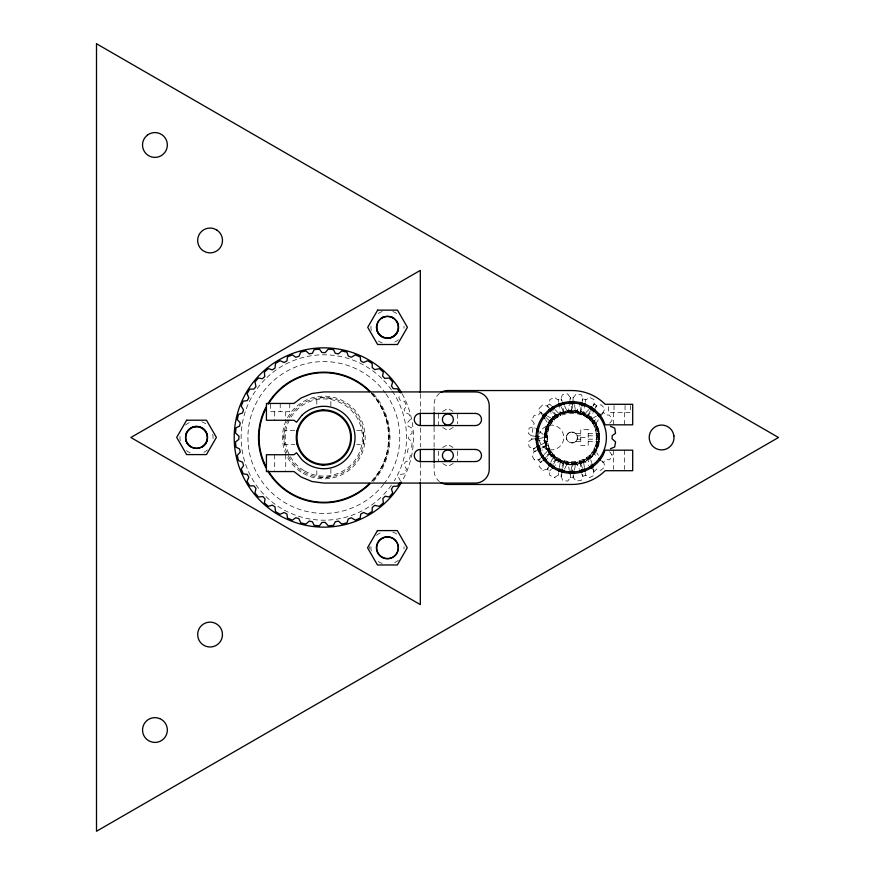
<?xml version="1.0" encoding="UTF-8"?>
<svg xmlns="http://www.w3.org/2000/svg" width="875" height="875" viewBox="0 0 875 875"><rect width="100%" height="100%" fill="white"/><g stroke="black" fill="none" stroke-linecap="round" stroke-linejoin="round"><path stroke-width="0.66" stroke-dasharray="4.38 3.28" d="M609.678 423.216L612.084 420.372L611.023 417.583L609.394 415.078L605.183 414.969L603.422 412.256L604.767 408.505L601.114 404.764L596.87 405.945L594.081 403.758L594.048 399.634L589.367 397.316L586.217 399.755L583.089 398.913L581.448 394.745L576.297 393.87L573.562 397.316L570.019 397.195L567.569 393.87L562.417 394.745L560.777 398.913L557.659 399.755L554.498 397.316L549.817 399.634L549.631 404.031L546.689 406.011L542.752 404.764L539.109 408.505L540.225 412.836L538.202 415.363L534.209 415.242L531.792 419.869L534.22 423.533L533.006 426.869L529.091 428.17L528.336 433.333L531.792 436.188L531.628 439.414L528.336 441.667L529.091 446.83L533.214 448.372L534.188 451.784L531.792 455.131L534.209 459.758L538.202 459.637L540.225 462.164L539.109 466.495L542.752 470.236L547.269 469.208L549.795 471.242L549.675 475.223L554.302 477.641L557.966 475.213L561.302 476.427L562.603 480.342L567.766 481.108L570.019 477.805L573.245 477.641L576.297 481.13L581.448 480.255L583.089 476.087L586.217 475.245L589.367 477.684L594.048 475.366L593.305 469M400.619 481.294L398.716 477.488L400.444 474.381L404.392 473.878L406.481 468.989L404.108 464.964L405.267 461.945L409.205 460.6L410.386 455.427L407.422 452.069L408.089 448.908L411.698 447.202L412.158 441.908L408.669 438.812L408.833 435.586L412.125 433.333L411.764 428.039L408.089 426.092L407.422 422.931L410.386 419.333L409.095 414.181L404.928 412.53L404.086 409.412L406.525 406.252L404.534 401.33L400.444 400.619L398.825 397.819L400.619 393.706M544.37 437.5C543.747 401.614 600.119 401.614 599.506 437.5C600.119 473.386 543.747 473.386 544.37 437.5L547.127 437.5C546.569 469.798 597.297 469.798 596.739 437.5C597.297 405.202 546.569 405.202 547.127 437.5L539.634 431.648M572.655 404.13L571.933 412.256C539.077 411.688 539.077 463.312 571.933 462.744C604.789 463.312 604.789 411.688 571.933 412.256L571.047 404.108M572.895 401.417L573.245 397.359L573.672 399.963M539.055 409.106L539.109 408.505M570.752 473.616L570.303 477.684L569.931 475.07M571.047 470.892L571.933 462.744L572.655 470.87M564.561 405.891L568.05 413L569.177 405.158M569.931 399.93L570.303 397.316L570.752 401.384M558.283 475.278L558.677 472.664M559.475 467.436L560.667 459.605L555.155 465.292M588.722 409.708L583.198 415.395L584.391 407.564M585.189 402.336L585.594 399.722M584.314 461.792C565.677 472.347 540.728 454.212 545.005 433.234C547.356 413.689 572.797 403.386 588.055 415.308M567.623 464.723L568.05 462L569.177 469.842M574.536 405.18L575.816 413L576.242 410.309M573.672 475.037L573.245 477.641L572.895 473.583M574.536 469.82L575.816 462L579.305 469.109M609.678 451.784L612.084 455.131L609.656 459.758L605.675 459.637L603.641 462.164L604.833 466.2L602.962 468.53L600.633 470.4L596.87 469.055L593.994 471.538L592.2 469.547M561.63 473.55L561.072 476.23L562.231 473.856M562.745 468.191L564.134 461.508L561.477 467.764M581.131 406.809L579.731 413.492L582.4 407.236M582.247 401.45L582.805 398.77L581.634 401.144M597.866 445.922C603.258 430.675 592.233 412.694 576.198 410.572M580.442 411.316L579.6 413.908M564.266 461.092L563.423 463.684L559.431 462.033L555.756 459.78L557.353 457.57M575.816 413L579.305 405.891M564.561 469.109L568.05 462M548.461 466.845L547.269 469.208L549.062 467.152M550.834 462.12L554.389 455.044L547.389 458.741M596.444 416.106L589.477 419.956L593.031 412.88M595.405 408.155L596.597 405.792L594.803 407.848M559.431 462.033L560.667 459.605M583.198 415.395L584.445 412.934M553.7 463.848L557.102 457.92L552.628 463.05M590.166 411.152L586.775 417.08L591.237 411.95M592.878 406.405L594.234 404.031L592.397 405.923M547.487 425.042C549.511 423.194 554.509 411.009 557.353 417.43M596.225 449.881L593.994 453.523L588.142 459.802M598.369 419.781L594.038 426.234L596.466 424.998M601.256 415.483L603.422 412.256L601.092 413.536M586.513 417.43L588.142 415.198L591.402 418.031L594.212 421.312L592.003 422.92M591.402 456.969C599.55 448.744 601.716 435.356 596.378 425.042M549.631 470.969L551.469 469.077M540.542 458.15L538.683 460.031L541.012 458.631M544.261 454.398L549.828 448.766L542.019 450.122M552.442 456.991L554.389 455.044M589.477 419.956L591.423 418.009M592.353 422.669L597.887 417.463M601.573 413.995L603.422 412.256M542.402 460.6L540.378 462.438L542.719 461.213M546.448 456.925L551.513 452.331L545.683 455.831M591.336 456.892C584.194 464.067 573.07 466.736 563.456 463.586M549.631 453.698L551.862 452.08M442.575 411.523L447.88 408.461L453.184 411.523M453.184 427.448L447.88 430.511L442.575 427.448M442.575 447.552L447.88 444.489L453.184 447.552M453.184 463.477L447.88 466.539L442.575 463.477M535.697 447.442L533.345 448.656L536.003 448.044M540.389 445.014L547.433 441.383L539.591 440.256M547.367 450.012L549.828 448.766M536.714 450.352L534.22 451.467L536.823 451.019M541.702 448.109L547.925 445.298L541.297 446.83M547.4 450.002L545.748 446.009L548.341 445.167M598.117 428.991L595.525 429.833M554.498 477.684L555.089 477.542M544.742 441.809L547.433 441.383M596.444 433.617L599.156 433.191M545.847 445.977L545.005 441.766M535.828 438.681L531.748 439.13L534.362 439.502M538.541 438.386L546.689 437.5L538.541 436.614M567.645 410.408L571.933 410.069M294.711 430.467L284.791 430.467L283.861 437.5L284.791 444.533L294.711 444.533M356.683 430.467L362.884 430.467L363.803 437.5L362.884 444.533L356.683 444.533M575.564 433.42L580.759 433.42M588.197 433.42L599.178 433.42M577.117 435.816L580.759 435.816M588.197 435.816L599.364 435.816M580.759 437.5L588.197 437.5M596.739 437.5L599.506 437.5M577.117 439.184L580.759 439.184M588.197 439.184L599.364 439.184M575.564 441.58L580.759 441.58M588.197 441.58L599.178 441.58M542.938 470.323L543.539 470.378M535.828 436.319L531.748 435.87L533.214 426.628L535.347 428.302M547.433 433.617L544.709 433.191L545.748 428.991L548.341 429.833M596.444 441.383L599.123 441.809M595.525 445.167L598.15 446.02M534.209 459.758L534.767 459.998M547.367 424.988L549.828 426.234L545.497 419.781M596.498 450.012L594.038 448.766L598.369 455.219M541.888 414.411L540.455 412.256L542.773 413.536M547.422 416.106L554.389 419.956L550.834 412.88M594.234 453.698L592.003 452.08M549.631 421.302L551.862 422.92M549.664 453.688L555.811 459.692M592.353 452.331L597.887 457.537M601.573 461.005L603.422 462.744L601.256 459.517M540.455 412.256L542.292 413.995M545.978 417.463L551.513 422.669M552.442 418.009L554.389 419.956M591.423 456.991L589.477 455.044L591.566 462.656M549.631 404.031L551.469 405.923M555.155 409.708L560.667 415.395L559.475 407.564M584.391 467.436L583.198 459.605L588.602 465.566M549.062 407.848L547.269 405.792L548.461 408.155M552.628 411.95L557.102 417.08L553.7 411.152M552.541 456.892L547.487 449.958M586.513 457.57L587.956 459.561M586.775 457.92L590.384 464.723M592.791 469.263L593.994 471.538M559.42 412.934L560.667 415.395M583.198 459.605L584.445 462.066M562.231 401.144L561.072 398.77L562.188 404.13M581.634 473.856L582.805 476.23L582.247 473.55M561.477 407.236L564.134 413.492L562.461 405.464M582.4 467.764L579.731 461.508L581.131 468.191M563.423 411.316L564.266 413.908M579.6 461.092L580.453 463.717M611.986 454.344L612.117 454.934M531.748 420.066L531.891 420.656M567.623 410.309L568.05 413M575.816 462L576.242 464.723M585.189 472.664L585.594 475.278M558.283 399.722L558.677 402.336M544.502 437.5L544.841 441.788M630.569 405.475L630.569 412.562L608.519 412.562L608.519 405.475M625.056 405.475L625.056 412.562M624.433 412.562L624.433 424.823M624.433 450.177L624.433 469.427M614.031 405.475L614.031 412.562M613.408 412.562L613.408 424.823M613.408 450.177L613.408 469.427M571.933 409.938L571.933 412.694M571.933 462.306L571.933 465.062M457.428 413.973L457.428 423.773M457.428 451.227L457.428 461.027M438.331 413.973L438.331 424.998M438.331 451.227L438.331 461.027M434.098 411.097L434.098 404.327A13.781 13.781 0 0 1 439.491 393.389M434.098 427.339L434.098 447.661M434.098 463.903L434.098 470.673A13.781 13.781 0 0 0 439.491 481.611M420.317 394.023L420.317 411.688M420.317 427.984L420.317 447.016M420.317 463.312L420.317 480.977M330.859 405.902L330.859 398.453L323.837 397.523L316.805 398.453L316.805 405.902M330.859 469.098L330.859 476.547L323.837 477.477L316.805 476.547L316.805 469.098M289.756 403.441L289.756 411.709L270.659 411.709L270.659 403.441M285.72 411.709L285.72 420.273M285.72 454.727L285.72 470.269M280.208 403.441L280.208 411.709M274.695 411.709L274.695 420.273M274.695 454.727L274.695 470.269M370.945 392.23A65.33 65.33 0 0 1 372.728 480.834M402.117 393.794A89.655 89.655 0 0 1 401.472 482.322M371.438 393.564A64.783 64.783 0 0 1 371.438 481.436M398.398 560.197A16.537 16.537 0 0 1 392.809 563.423M382.178 563.423A16.537 16.537 0 0 1 378.306 561.52M371.273 550.998A16.537 16.537 0 0 1 370.989 546.689M376.589 535.336A16.537 16.537 0 0 1 380.177 532.93M392.809 532.109A16.537 16.537 0 0 1 398.398 535.336M403.998 546.689A16.537 16.537 0 0 1 403.998 548.844M369.775 548.931A17.762 17.762 0 0 1 369.775 546.602M207.419 449.936A16.537 16.537 0 0 1 203.82 452.331M190.181 452.78A16.537 16.537 0 0 1 185.598 449.936M180.283 440.727A16.537 16.537 0 0 1 180.009 436.417M185.598 425.064A16.537 16.537 0 0 1 189.197 422.669M201.83 421.838A16.537 16.537 0 0 1 205.702 423.752M212.734 434.273A16.537 16.537 0 0 1 213.019 438.583M398.398 339.664A16.537 16.537 0 0 1 394.811 342.07M382.178 342.891A16.537 16.537 0 0 1 378.306 340.988M371.273 330.466A16.537 16.537 0 0 1 370.989 326.156M378.306 313.48A16.537 16.537 0 0 1 382.178 311.577M392.809 311.577A16.537 16.537 0 0 1 396.681 313.48M403.998 326.156A16.537 16.537 0 0 1 403.998 328.311M371.634 393.378A65.056 65.056 0 0 1 369.841 483.503M539.186 439.917A12.403 12.403 0 0 0 556.839 448.623L559.53 446.83A12.403 12.403 0 0 0 545.869 426.377L543.178 428.17A12.403 12.403 0 0 0 539.602 433.508M289.22 417.517A39.977 39.977 0 0 1 350.514 407.739A39.977 39.977 0 0 1 347.473 469.733A39.977 39.977 0 0 1 287.427 454.005M286.902 452.802A39.977 39.977 0 0 1 287.984 419.814M392.306 391.125A82.698 82.698 0 0 1 394.341 480.725M391.377 485.22A82.698 82.698 0 0 1 381.719 496.562M380.756 497.492A82.698 82.698 0 0 1 264.305 494.9A82.698 82.698 0 0 1 265.945 378.438M266.919 377.508A82.698 82.698 0 0 1 382.9 379.619M383.83 380.581A82.698 82.698 0 0 1 391.541 390.009M373.352 393.608A66.172 66.172 0 0 1 373.352 481.392M386.028 393.969A75.917 75.917 0 0 1 384.464 483.186M383.655 484.236A75.917 75.917 0 0 1 271.731 492.713A75.917 75.917 0 0 1 273.7 380.494A75.917 75.917 0 0 1 385.262 392.886M545.223 433.267C539.12 467.939 593.731 476.591 598.642 441.733C604.745 407.061 550.134 398.409 545.223 433.267M545.508 433.311C539.459 467.622 593.512 476.186 598.369 441.689C604.406 407.378 550.364 398.814 545.508 433.311M545.825 433.366C539.864 467.261 593.239 475.716 598.041 441.634C604.013 407.739 550.627 399.284 545.825 433.366M546.197 433.42C540.312 466.845 592.944 475.18 597.68 441.58C603.564 408.155 550.922 399.82 546.197 433.42M546.591 433.486C540.794 466.386 592.627 474.6 597.275 441.514C603.072 408.614 551.239 400.4 546.591 433.486M566.836 435.389C563.981 441.831 574.492 446.184 577.03 439.611C579.884 433.169 569.373 428.816 566.836 435.389M570.511 432.173L569.177 432.72A5.513 5.513 0 0 0 573.366 442.827L574.689 442.28A5.513 5.513 0 0 0 570.511 432.173M588.197 429.647L580.759 429.647L580.759 445.353L588.197 445.353L588.197 429.647M304.533 470.925A38.598 38.598 0 0 0 362.425 437.5A38.598 38.598 0 0 0 304.533 404.075A38.598 38.598 0 0 0 304.533 470.925M303.155 473.309A41.355 41.355 0 0 0 365.181 437.5A41.355 41.355 0 0 0 303.155 401.691A41.355 41.355 0 0 0 303.155 473.309"/><path stroke-width="1.31" d="M572.655 404.13L572.895 401.417M570.752 473.616L571.047 470.892M297.073 431.408L297.194 430.467M569.362 403.845L569.745 401.231M558.873 471.352L559.278 468.748M584.598 406.252L584.992 403.648M573.891 473.736L574.317 471.133M561.903 472.216L562.461 469.536M581.405 405.464L581.963 402.795M399.875 392.394L397.447 388.817L393.236 388.697L391.475 385.984L392.7 382.014L389.211 378.011L384.748 378.438L382.583 376.042L383.327 372.116L379.323 368.638L374.762 369.644L372.247 367.609L372.181 363.453L367.631 360.719L363.519 362.512L360.719 360.894L360.205 356.934L355.327 354.856L351.302 357.219L348.283 356.07L346.938 352.133L341.764 350.941L338.406 353.916L335.234 353.248L333.528 349.639L328.245 349.169L325.15 352.669L321.912 352.494L319.43 349.169L314.136 349.639L312.43 353.248L309.269 353.916L305.911 350.941L300.727 352.133L298.867 356.409L295.75 357.252L292.348 354.856L287.459 356.934L286.956 360.894L284.145 362.512L280.033 360.719L275.483 363.453L275.034 368.091L272.322 369.863L268.352 368.638L264.348 372.127L264.775 376.578L262.38 378.755L258.453 378.011L254.964 382.014L255.97 386.575L253.936 389.091L249.78 389.145L247.056 393.706L248.839 397.819L247.231 400.619L243.272 401.122L241.194 406.011L243.556 410.036L242.397 413.055L238.47 414.4L237.278 419.573L240.253 422.931L239.575 426.092L235.977 427.798L235.506 433.092L238.995 436.188L238.831 439.414L235.506 441.908L235.977 447.202L239.575 448.908L240.253 452.069L237.278 455.427L238.47 460.6L242.605 462.175L243.589 465.588L241.194 468.989L243.272 473.878L247.231 474.381L248.839 477.181L247.056 481.294L249.78 485.855L253.936 485.909L255.97 488.425L254.964 492.986L258.453 496.989L262.916 496.562L265.081 498.958L264.348 502.884L268.352 506.362L272.322 505.137L275.034 506.909L275.483 511.547L280.044 514.281L284.145 512.487L286.956 514.106L287.459 518.066L292.348 520.144L295.75 517.748L298.867 518.591L300.727 522.867L305.911 524.059L309.269 521.084L312.43 521.752L314.136 525.361L319.43 525.831L321.912 522.506L325.15 522.331L328.245 525.831L333.528 525.361L335.234 521.752L338.406 521.084L341.764 524.059L346.938 522.867L348.283 518.93L351.302 517.781L355.327 520.144L360.205 518.066L360.719 514.106L363.519 512.487L367.631 514.281L372.181 511.547L372.247 507.391L374.762 505.356L379.323 506.362L383.327 502.873L382.889 498.422L385.295 496.245L389.211 496.989L392.7 492.986L391.475 489.016L393.236 486.303L397.447 486.183L399.875 482.606M582.925 405.989L583.997 403.484M559.88 471.516L560.941 469.011M610.52 448.656L614.688 447.016L615.562 441.864L612.073 438.812L612.248 435.586L615.541 433.333L614.775 428.17L610.52 426.344M579.895 404.698L581.055 402.336M562.811 472.664L563.981 470.302M549.052 465.664L550.244 463.302M593.633 411.698L594.814 409.336M551.666 467.414L553.022 465.041M590.844 409.959L592.2 407.586M381.522 336.175A10.752 10.752 0 0 1 382.747 317.592A10.752 10.752 0 0 1 398.223 327.939A10.752 10.752 0 0 1 381.522 336.175L381.369 336.405A11.025 11.025 0 0 0 383.95 337.673M393.466 318.292L393.619 318.062A11.025 11.025 0 0 0 391.037 316.794M592.123 410.922L593.917 408.877M549.948 466.123L551.742 464.078M589.641 408.767L591.478 406.875M552.388 468.125L554.236 466.233M541.472 457.22L543.331 455.339M598.806 416.587L600.655 414.859M543.419 459.681L545.442 457.844M597.614 415.461L599.933 414.181M543.878 460.589L546.219 459.364M536.867 446.841L539.219 445.627M537.961 449.783L540.455 448.667M537.327 447.738L539.973 447.125M538.125 450.789L540.717 450.341M322.011 410.178L323.837 409.938M535.828 438.681L538.541 438.386M535.828 436.319L538.541 436.614M322.011 464.822L323.837 465.062M535.664 439.698L538.278 440.07M543.933 414.181L546.263 415.461M536.419 429.144L538.562 430.817M598.806 458.413L600.655 460.141M543.211 414.859L545.059 416.587M552.388 406.875L554.236 408.767M589.498 466.561L591.292 468.552M549.948 408.877L551.742 410.922M542.609 415.483L544.775 418.709M551.666 407.586L553.022 409.959M590.986 465.861L592.189 468.125M549.052 409.336L550.244 411.698M382.616 537.873L382.747 538.125A10.752 10.752 0 0 0 381.522 556.708A10.752 10.752 0 0 0 398.223 548.472A10.752 10.752 0 0 0 382.747 538.125M562.811 402.336L563.981 404.698M579.895 470.302L581.055 472.664M559.88 403.484L560.941 405.989M582.925 469.011L583.997 471.516M591.916 463.925L592.955 467.731M581.405 469.536L581.963 472.216M573.891 401.264L574.317 403.867M584.598 468.748L584.992 471.352M558.873 403.648L559.278 406.252M569.362 471.155L569.745 473.769M297.073 443.592L297.194 444.533M570.752 401.384L571.047 404.108M572.655 470.87L572.895 473.583M434.098 412.453L434.098 425.994M434.098 449.006L434.098 462.547M420.317 392.667L420.317 270.386L130.867 437.5L420.317 604.614L420.317 482.333M420.317 413.044L420.317 425.272M420.317 449.728L420.317 461.956M440.989 482.617A13.781 13.781 0 0 0 447.88 484.455L571.933 484.455A46.955 46.955 0 0 0 605.139 470.706L632.702 470.706L632.702 450.177L605.139 450.177L602.973 455.416A35.831 35.831 0 0 1 548.898 464.953A35.831 35.831 0 0 1 548.898 410.047A35.831 35.831 0 0 1 602.973 419.584L605.139 424.823L632.702 424.823L632.702 404.294L605.139 404.294A46.955 46.955 0 0 0 571.933 390.545L447.88 390.545A13.781 13.781 0 0 0 440.989 392.383M370.027 483.7A65.33 65.33 0 0 1 267.914 471.286M265.989 467.873A65.33 65.33 0 0 1 265.989 407.127M267.914 403.714A65.33 65.33 0 0 1 370.027 391.3M206.948 441.044A11.025 11.025 0 0 1 202.223 446.928M189.613 446.097A11.025 11.025 0 0 1 185.697 439.655M186.069 433.956A11.025 11.025 0 0 1 186.845 432.195M187.906 430.598A11.025 11.025 0 0 1 193.43 426.912M194.359 426.683A11.025 11.025 0 0 1 197.225 426.497M200.058 427.055A11.025 11.025 0 0 1 205.942 431.78M206.784 433.497A11.025 11.025 0 0 1 207.32 435.345M401.472 482.322A89.655 89.655 0 0 1 266.208 506.177A89.655 89.655 0 0 1 266.208 368.823A89.655 89.655 0 0 1 401.472 392.678M397.939 330.783A11.025 11.025 0 0 1 395.456 334.863M394.023 336.12A11.025 11.025 0 0 1 390.578 337.816M388.697 338.198A11.025 11.025 0 0 1 386.772 338.231M378.602 333.758A11.025 11.025 0 0 1 376.906 330.312M376.534 328.431A11.025 11.025 0 0 1 376.491 326.517M380.975 318.347A11.025 11.025 0 0 1 384.409 316.652M396.386 320.709A11.025 11.025 0 0 1 398.081 324.155M369.644 483.306A64.783 64.783 0 0 1 268.384 471.002M265.891 466.463A64.783 64.783 0 0 1 265.891 408.537M268.384 403.998A64.783 64.783 0 0 1 369.644 391.694M96.502 43.75L96.502 831.25L778.498 437.5L96.502 43.75M537.983 431.637L537.622 440.628A34.453 34.453 0 0 0 589.269 467.283A34.453 34.453 0 0 0 591.598 409.205A34.453 34.453 0 0 0 537.983 431.637M186.627 420.208L176.695 437.402L186.627 454.584L206.467 454.584L216.398 437.402L206.467 420.208L186.627 420.208M377.639 310.133L367.719 327.316L377.639 344.509L397.491 344.509L407.411 327.316L397.491 310.133L377.639 310.133M377.464 530.589L367.544 547.783L377.464 564.977L397.316 564.977L407.236 547.783L397.316 530.589L377.464 530.589M301.766 415.439L296.548 422.231L293.989 420.273L266.427 420.273L266.427 403.441L293.989 403.441L301.044 398.027L312.036 393.477L323.837 391.923L475.453 391.923A13.781 13.781 0 0 1 489.234 405.705L489.234 469.295A13.781 13.781 0 0 1 475.453 483.077L323.837 483.077L312.036 481.523L301.044 476.973L293.989 471.559L266.427 471.559L266.427 454.727L293.989 454.727L296.548 452.769L301.766 459.561A31.205 31.205 0 0 0 345.898 459.561A31.205 31.205 0 0 0 345.898 415.439A31.205 31.205 0 0 0 301.766 415.439M147.394 135.133L145.097 137.419A12.403 12.403 0 0 0 162.498 154.809L164.784 152.523A12.403 12.403 0 0 0 147.394 135.133M475.453 413.427L420.317 413.427A6.059 6.059 0 0 0 414.258 419.486A6.059 6.059 0 0 0 420.317 425.556L475.453 425.556A6.059 6.059 0 0 0 481.512 419.486A6.059 6.059 0 0 0 475.453 413.427M475.453 449.444L420.317 449.444A6.059 6.059 0 0 0 414.258 455.514A6.059 6.059 0 0 0 420.317 461.573L475.453 461.573A6.059 6.059 0 0 0 481.512 455.514A6.059 6.059 0 0 0 475.453 449.444M159.688 718.572L156.559 717.73A12.403 12.403 0 0 0 150.194 741.486L153.322 742.328A12.403 12.403 0 0 0 159.688 718.572M216.967 230.147L214.058 228.714A12.403 12.403 0 0 0 203.186 250.775L206.084 252.208A12.403 12.403 0 0 0 216.967 230.147M673.914 435.881L673.083 432.753A12.403 12.403 0 0 0 649.316 439.119L650.158 442.247A12.403 12.403 0 0 0 673.914 435.881M222.458 635.348L222.239 632.122A12.403 12.403 0 0 0 197.695 633.73L197.903 636.956A12.403 12.403 0 0 0 222.458 635.348M445.123 424.266A5.513 5.513 0 0 0 453.392 419.486A5.513 5.513 0 0 0 445.123 414.717A5.513 5.513 0 0 0 445.123 424.266M445.123 460.283A5.513 5.513 0 0 0 453.392 455.514A5.513 5.513 0 0 0 445.123 450.734A5.513 5.513 0 0 0 445.123 460.283M381.872 557.331A11.025 11.025 0 0 0 398.42 547.783A11.025 11.025 0 0 0 381.872 538.234A11.025 11.025 0 0 0 381.872 557.331M306.272 458.752A27.562 27.562 0 0 0 351.017 442.083A27.562 27.562 0 0 0 314.212 411.666A27.562 27.562 0 0 0 306.272 458.752M191.034 446.95A11.025 11.025 0 0 0 207.572 437.402A11.025 11.025 0 0 0 191.034 427.853A11.025 11.025 0 0 0 191.034 446.95M379.772 335.114A11.025 11.025 0 0 0 398.212 330.17A11.025 11.025 0 0 0 384.716 316.662A11.025 11.025 0 0 0 379.772 335.114M190.531 446.436A10.752 10.752 0 0 0 207.233 438.2A10.752 10.752 0 0 0 191.756 427.853A10.752 10.752 0 0 0 190.531 446.436M310.428 460.709A26.808 26.808 0 0 0 350.634 437.5A26.808 26.808 0 0 0 310.428 414.291A26.808 26.808 0 0 0 310.428 460.709"/></g></svg>
